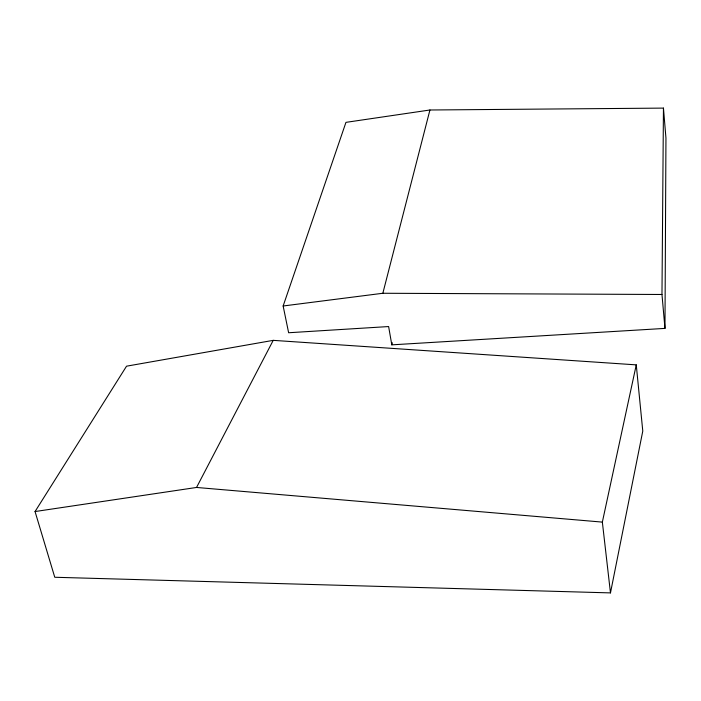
<?xml version="1.0" encoding="UTF-8"?>
<svg xmlns="http://www.w3.org/2000/svg" width="701" height="701" viewBox="0 0 701 701"><rect width="100%" height="100%" fill="white"/><g stroke="black" fill="none" stroke-linecap="round" stroke-linejoin="round"><path stroke-width="1.05" d="M664.969 328.392L665.95 138.044L663.453 108.103L429.932 109.996L345.952 122.36L283.143 305.995L288.628 332.747L388.626 326.552L391.806 344.848L664.969 328.392L661.972 294.481L663.453 108.103M610.475 592.897L642.782 431.054L636.263 364.87L273.224 340.353L126.539 366.185L35.05 511.546L54.766 577.265L610.475 592.897L602.352 522.105L636.263 364.87M391.806 344.848L392.306 342.745M283.143 305.995L382.842 293.263L429.932 109.996M35.05 511.546L196.543 487.458L273.224 340.353M382.842 293.263L661.972 294.481M196.543 487.458L602.352 522.105"/></g></svg>
